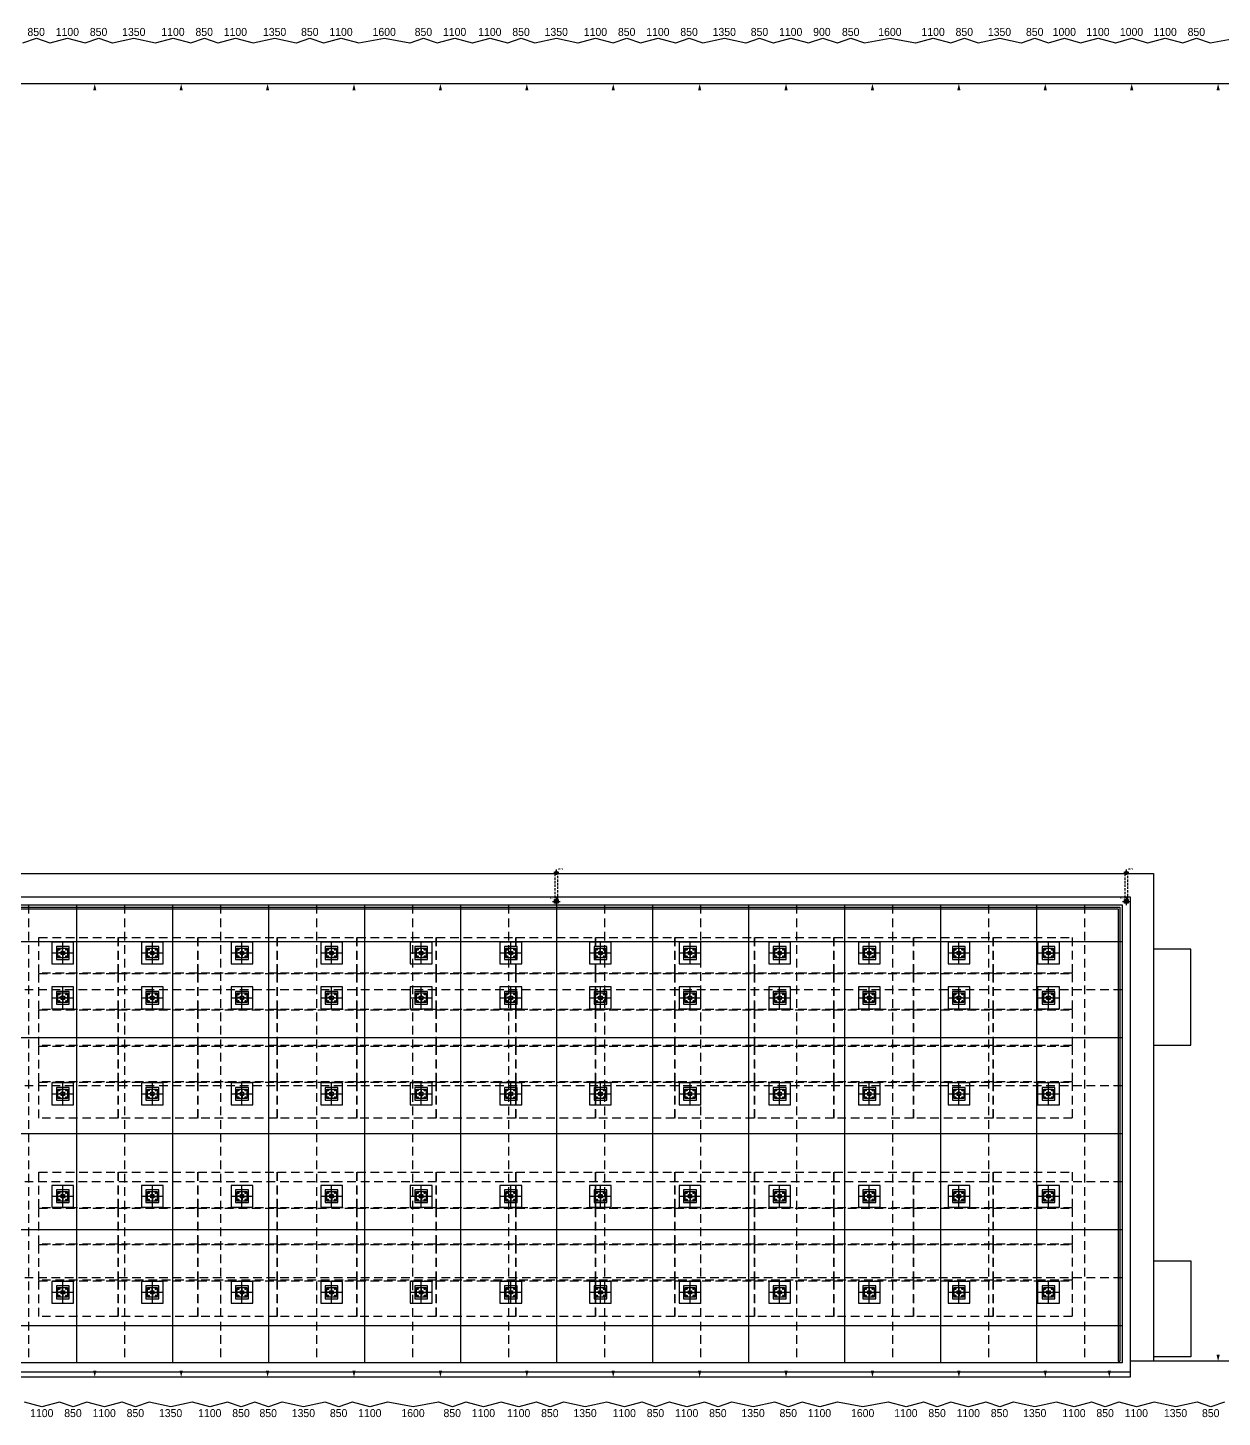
# Model space of a CAD drawing. Header units: millimetres. Extents: x 49504 to 178157, y 34455 to 150915.
# Drawn here: x 111061 to 148381, y 106402 to 149808 of the extents above; entities that cross this region are included whole.
import ezdxf
from ezdxf.enums import TextEntityAlignment as Align

# ---------------------------------------------------------------- set-up
doc = ezdxf.new("R2010")
doc.units = ezdxf.units.MM
doc.header["$LTSCALE"] = 300
for name, pattern in [('CENTER', [23.9, 20.4, -1.4, 0.7, -1.4]), ('HID', [2.8, 1.8, -1]), ('HIDDEN', [0.375, 0.25, -0.125])]:
    doc.linetypes.add(name, pattern=pattern)
for name, color, linetype in [('A-DIM', 7, 'Continuous'), ('A-ELE', 7, 'Continuous'), ('A-ELE-8', 8, 'Continuous'), ('A-FIN(EX)', 6, 'Continuous'), ('A-FIN-HANDRAIL', 5, 'Continuous'), ('A-SYM', 7, 'Continuous'), ('A-배수계획-2', 9, 'HIDDEN'), ('A-지붕바닥', 251, 'Continuous'), ('우수계획', 7, 'Continuous'), ('태양광', 7, 'Continuous'), ('태양광 모듈', 5, 'Continuous'), ('트랜치', 8, 'Continuous')]:
    doc.layers.add(name, color=color, linetype=linetype)
doc.layers.add('A-TEXT-실명', color=3, linetype='Continuous', lineweight=9)
doc.layers.add('NOPLOT', color=191, linetype='Continuous', plot=False)
doc.styles.add('Gdim', font='Dotum.ttf')

# ---------------------------------------------------------------- blocks, each defined once
blk = doc.blocks.new('251127-전산동A 외장-PH')
at = {"layer": 'NOPLOT', "linetype": 'Continuous', "style": 'Gdim'}
for s, p in [('850', (-267127, 1040679, 0)), ('1100', (-266152, 1040679, 0)), ('850', (-265177, 1040679, 0)), ('1350', (-264077, 1040679, 0)), ('1100', (-262852, 1040679, 0)), ('850', (-261877, 1040679, 0)), ('1100', (-260902, 1040679, 0)), ('1350', (-259677, 1040679, 0)), ('850', (-258577, 1040679, 0)), ('1100', (-257602, 1040679, 0)), ('1600', (-256252, 1040679, 0)), ('850', (-255027, 1040679, 0)), ('1100', (-254052, 1040679, 0)), ('1100', (-252952, 1040679, 0)), ('850', (-251977, 1040679, 0)), ('1350', (-250877, 1040679, 0)), ('1100', (-249652, 1040679, 0)), ('850', (-248677, 1040679, 0)), ('1100', (-247702, 1040679, 0)), ('850', (-246727, 1040679, 0)), ('1350', (-245627, 1040679, 0)), ('850', (-244527, 1040679, 0)), ('1100', (-243552, 1040679, 0)), ('900', (-242577, 1040679, 0)), ('850', (-241677, 1040679, 0)), ('1600', (-240452, 1040679, 0)), ('1100', (-239102, 1040679, 0)), ('850', (-238127, 1040679, 0)), ('1350', (-237027, 1040679, 0)), ('850', (-235927, 1040679, 0)), ('1000', (-235002, 1040679, 0)), ('1100', (-233952, 1040679, 0)), ('1000', (-232902, 1040679, 0)), ('1100', (-231852, 1040679, 0)), ('850', (-230877, 1040679, 0)), ('1100', (-266952, 997531, 0)), ('850', (-265977, 997531, 0)), ('1100', (-265002, 997531, 0)), ('850', (-264027, 997531, 0)), ('1350', (-262927, 997531, 0)), ('1100', (-261702, 997531, 0)), ('850', (-260727, 997531, 0)), ('850', (-259877, 997531, 0)), ('1350', (-258777, 997531, 0)), ('850', (-257677, 997531, 0)), ('1100', (-256702, 997531, 0)), ('1600', (-255352, 997531, 0)), ('850', (-254127, 997531, 0)), ('1100', (-253152, 997531, 0)), ('1100', (-252052, 997531, 0)), ('850', (-251077, 997531, 0)), ('1350', (-249977, 997531, 0)), ('1100', (-248752, 997531, 0)), ('850', (-247777, 997531, 0)), ('1100', (-246802, 997531, 0)), ('850', (-245827, 997531, 0)), ('1350', (-244727, 997531, 0)), ('850', (-243627, 997531, 0)), ('1100', (-242652, 997531, 0)), ('1600', (-241302, 997531, 0)), ('1100', (-239952, 997531, 0)), ('850', (-238977, 997531, 0)), ('1100', (-238002, 997531, 0)), ('850', (-237027, 997531, 0)), ('1350', (-235927, 997531, 0)), ('1100', (-234702, 997531, 0)), ('850', (-233727, 997531, 0)), ('1100', (-232752, 997531, 0)), ('1350', (-231527, 997531)), ('850', (-230427, 997531, 0))]:
    blk.add_text(s, height=250, dxfattribs=at).set_placement(p, align=Align.MIDDLE_CENTER)
blk = doc.blocks.new('A$Ca5d45634')
at = {"layer": 'A-ELE'}
for points in [[(18752, 330), (19175, 482), (19598, 330), (19603, 330), (20150, 481), (20697, 330), (20702, 330), (21125, 482), (21548, 330), (21554, 330), (22225, 481), (22896, 330), (22903, 330), (23450, 481), (23997, 330), (24002, 330), (24425, 482), (24848, 330), (24853, 330), (25400, 481), (25947, 330), (25954, 330), (26625, 481), (27296, 330), (27302, 330), (27725, 482), (28148, 330), (28153, 330), (28700, 481), (29247, 330), (29255, 330), (30050, 481), (30845, 330), (30852, 330), (31275, 482), (31698, 330), (31703, 330), (32250, 481), (32797, 330), (32803, 330), (33350, 481), (33897, 330), (33902, 330), (34325, 482), (34748, 330), (34754, 330), (35425, 481), (36096, 330), (36103, 330), (36650, 481), (37197, 330), (37202, 330), (37625, 482), (38048, 330), (38053, 330), (38600, 481), (39147, 330), (39152, 330), (39575, 482), (39998, 330), (40004, 330), (40675, 481), (41346, 330), (41352, 330), (41775, 482), (42198, 330), (42203, 330), (42750, 481), (43297, 330), (43303, 330), (43750, 482), (44197, 330), (44202, 330), (44625, 482), (45048, 330), (45055, 330), (45850, 481), (46645, 330), (46653, 330), (47200, 481), (47747, 330), (47752, 330), (48175, 482), (48598, 330), (48604, 330), (49275, 481), (49946, 330), (49952, 330), (50375, 482), (50798, 330), (50803, 330), (51300, 481), (51797, 330), (51803, 330), (52350, 481), (52897, 330), (52903, 330), (53400, 481), (53897, 330), (53903, 330), (54450, 481), (54997, 330), (55002, 330), (55425, 482), (55848, 330), (55855, 330), (56650, 481)], [(56298, -42130), (55875, -42282), (55452, -42130), (55446, -42130), (54775, -42281), (54104, -42130), (54097, -42130), (53550, -42281), (53003, -42130), (52998, -42130), (52575, -42282), (52152, -42130), (52147, -42130), (51600, -42281), (51053, -42130), (51046, -42130), (50375, -42281), (49704, -42130), (49698, -42130), (49275, -42282), (48852, -42130), (48847, -42130), (48300, -42281), (47753, -42130), (47748, -42130), (47325, -42282), (46902, -42130), (46897, -42130), (46350, -42281), (45803, -42130), (45795, -42130), (45000, -42281), (44205, -42130), (44197, -42130), (43650, -42281), (43103, -42130), (43098, -42130), (42675, -42282), (42252, -42130), (42246, -42130), (41575, -42281), (40904, -42130), (40898, -42130), (40475, -42282), (40052, -42130), (40047, -42130), (39500, -42281), (38953, -42130), (38948, -42130), (38525, -42282), (38102, -42130), (38097, -42130), (37550, -42281), (37003, -42130), (36996, -42130), (36325, -42281), (35654, -42130), (35648, -42130), (35225, -42282), (34802, -42130), (34797, -42130), (34250, -42281), (33703, -42130), (33697, -42130), (33150, -42281), (32603, -42130), (32598, -42130), (32175, -42282), (31752, -42130), (31745, -42130), (30950, -42281), (30155, -42130), (30147, -42130), (29600, -42281), (29053, -42130), (29048, -42130), (28625, -42282), (28202, -42130), (28196, -42130), (27525, -42281), (26854, -42130), (26848, -42130), (26425, -42282), (26002, -42130), (25998, -42130), (25575, -42282), (25152, -42130), (25147, -42130), (24600, -42281), (24053, -42130), (24046, -42130), (23375, -42281), (22704, -42130), (22698, -42130), (22275, -42282), (21852, -42130), (21847, -42130), (21300, -42281), (20753, -42130), (20748, -42130), (20325, -42282), (19902, -42130), (19897, -42130), (19350, -42281), (18803, -42130)]]:
    blk.add_lwpolyline(points, dxfattribs=at)
blk = doc.blocks.new('A$C4ff37237')
at = {"layer": '우수계획', "color": 1}
for p, q in [((0, 79, 0), (158, 79, 0)), ((79, 158, 0), (79, 0, 0))]:
    blk.add_line(p, q, dxfattribs=at)
at = {"layer": '우수계획', "color": 6, "lineweight": -3}
blk.add_circle((79, 79, 0), 37.5, dxfattribs=at)
at = {"layer": 'NOPLOT', "style": 'Gdim'}
blk.add_text('Ø75', height=60, dxfattribs=at).set_placement((217, 177), align=Align.MIDDLE)
blk = doc.blocks.new('A$Cacae0627')
at = {"layer": '우수계획', "color": 1}
for p, q in [((-528, 0), (528, 0)), ((0, 528), (0, -528))]:
    blk.add_line(p, q, dxfattribs=at)
at = {"layer": '우수계획', "color": 6, "lineweight": -3}
blk.add_lwpolyline([(-250, 250), (250, 250), (250, -250), (-250, -250)], close=True, dxfattribs=at)
blk.add_circle((0, 0), 167, dxfattribs=at)
blk = doc.blocks.new('A$Cfdea7a82')
at = {"layer": 'A-SYM', "xscale": 0.2249999999999964, "yscale": 0.2249999999999964, "zscale": 0.2249999999999964}
blk.add_blockref('A$Cacae0627', (204, 119, 0), dxfattribs=at)
at = {"layer": 'NOPLOT', "style": 'Gdim'}
blk.add_text('Ø75', height=60, dxfattribs=at).set_placement((82, 233), align=Align.MIDDLE)
blk = doc.blocks.new('청소용고리')
at = {"layer": 'A-TEXT-실명'}
blk.add_lwpolyline([(0, 0, 0, 100, 0), (200, 0, 100, 100, 0)], format="xyseb", dxfattribs=at)
blk = doc.blocks.new('G$CF06C846F')
at = {"layer": '태양광', "color": 6, "linetype": 'CENTER', "ltscale": 5}
for p, q in [((0, 29), (58, 29)), ((29, 58), (29, 0))]:
    blk.add_line(p, q, dxfattribs=at)
at = {"layer": '태양광', "color": 6}
blk.add_lwpolyline([(14, 20), (29, 12), (44, 20), (44, 38), (29, 46), (14, 38)], close=True, dxfattribs=at)
for radius in [15, 10]:
    blk.add_circle((29, 29), radius, dxfattribs=at)
blk = doc.blocks.new('G$CCACB8904')
at = {"layer": '태양광', "color": 9}
for p, q in [((450, 450), (150, 450)), ((150, 450), (150, 150)), ((450, 150), (450, 450)), ((150, 150), (450, 150)), ((250, 304.5), (185, 304.5)), ((185, 295.5), (185, 304.5)), ((250, 295.5), (185, 295.5)), ((230, 295.5), (230, 304.5)), ((295.5, 350), (295.5, 415)), ((295.5, 415), (304.5, 415)), ((295.5, 370), (304.5, 370)), ((295.5, 250), (295.5, 185)), ((304.5, 225), (295.5, 225)), ((304.5, 185), (295.5, 185)), ((304.5, 350), (304.5, 415)), ((304.5, 250), (304.5, 185)), ((350, 304.5), (415, 304.5)), ((350, 295.5), (415, 295.5)), ((370, 304.5), (370, 295.5)), ((415, 304.5), (415, 295.5))]:
    blk.add_line(p, q, dxfattribs=at)
at = {"layer": '태양광', "color": 1, "linetype": 'CENTER', "ltscale": 50}
for p, q in [((300, 640), (300, -40)), ((-40, 300), (640, 300))]:
    blk.add_line(p, q, dxfattribs=at)
at = {"layer": '태양광', "color": 8}
blk.add_lwpolyline([(640, 640), (640, -40), (-40, -40), (-40, 640)], close=True, dxfattribs=at)
at = {"layer": '태양광', "color": 251, "linetype": 'HID'}
blk.add_lwpolyline([(500, 100), (100, 100), (100, 500), (500, 500)], close=True, dxfattribs=at)
at = {"layer": '태양광', "color": 4}
for points in [[(250, 250), (350, 250), (350, 350), (250, 350)], [(253.2, 253.2), (346.8, 253.2), (346.8, 346.8), (253.2, 346.8)]]:
    blk.add_lwpolyline(points, close=True, dxfattribs=at)
at = {"layer": '태양광'}
for p in [(161, 381), (381, 381), (161, 161), (381, 161)]:
    blk.add_blockref('G$CF06C846F', p, dxfattribs=at)
blk = doc.blocks.new('*U58')
blk.add_blockref('G$CCACB8904', (-300, -300))
blk = doc.blocks.new('*U57')
at = {"layer": '태양광'}
blk.add_blockref('*U58', (0, 0), dxfattribs=at)
blk = doc.blocks.new('*U51')
at = {"layer": '태양광'}
blk.add_blockref('*U57', (0, 0), dxfattribs=at)
blk = doc.blocks.new('*U56')
at = {"color": 6}
for p in [(0, 3000), (2800, 3000), (5600, 3000), (8400, 3000), (0, 0), (2800, 0), (5600, 0), (8400, 0)]:
    blk.add_blockref('*U51', p, dxfattribs=at)
at = {"color": 0, "linetype": 'ByBlock', "lineweight": -2, "transparency": 16777216}
for p in [(11200, 3000), (14000, 3000), (16800, 3000), (19600, 3000), (22400, 3000), (25200, 3000), (28000, 3000), (30800, 3000), (11200, 0), (14000, 0), (16800, 0), (19600, 0), (22400, 0), (25200, 0), (28000, 0), (30800, 0)]:
    blk.add_blockref('*U51', p, dxfattribs=at)
blk = doc.blocks.new('*U60')
blk.add_blockref('G$CCACB8904', (-300, -300))
blk = doc.blocks.new('*U59')
at = {"layer": '태양광'}
blk.add_blockref('*U60', (0, 0), dxfattribs=at)
blk = doc.blocks.new('*U53')
at = {"layer": '태양광'}
blk.add_blockref('*U59', (0, 0), dxfattribs=at)
blk = doc.blocks.new('*U52')
at = {"color": 6}
for p in [(0, 3000), (2800, 3000), (5600, 3000), (8400, 3000), (0, 0), (2800, 0), (5600, 0), (8400, 0)]:
    blk.add_blockref('*U53', p, dxfattribs=at)
at = {"color": 0, "linetype": 'ByBlock', "lineweight": -2, "transparency": 16777216}
for p in [(11200, 3000), (14000, 3000), (16800, 3000), (19600, 3000), (22400, 3000), (25200, 3000), (28000, 3000), (30800, 3000), (11200, 0), (14000, 0), (16800, 0), (19600, 0), (22400, 0), (25200, 0), (28000, 0), (30800, 0)]:
    blk.add_blockref('*U53', p, dxfattribs=at)
blk = doc.blocks.new('*U62')
blk.add_blockref('G$CCACB8904', (-300, -300))
blk = doc.blocks.new('*U61')
at = {"layer": '태양광'}
blk.add_blockref('*U62', (0, 0), dxfattribs=at)
blk = doc.blocks.new('*U55')
at = {"layer": '태양광'}
blk.add_blockref('*U61', (0, 0), dxfattribs=at)
blk = doc.blocks.new('*U54')
at = {"color": 6}
for p in [(0, 0), (2800, 0), (5600, 0), (8400, 0)]:
    blk.add_blockref('*U55', p, dxfattribs=at)
at = {"color": 0, "linetype": 'ByBlock', "lineweight": -2, "transparency": 16777216}
for p in [(11200, 0), (14000, 0), (16800, 0), (19600, 0), (22400, 0), (25200, 0), (28000, 0), (30800, 0)]:
    blk.add_blockref('*U55', p, dxfattribs=at)
blk = doc.blocks.new('A$Cffc8aa5b')
at = {"layer": '태양광 모듈', "linetype": 'HID', "ltscale": 0.5, "elevation": 0}
for points in [[(9057, -6713), (11522, -6713), (11522, -7830), (9057, -7830)], [(11542, -6713), (14007, -6713), (14007, -7830), (11542, -7830)], [(14027, -6713), (16492, -6713), (16492, -7830), (14027, -7830)], [(16512, -6713), (18977, -6713), (18977, -7830), (16512, -7830)], [(18997, -6713), (21462, -6713), (21462, -7830), (18997, -7830)], [(21482, -6713), (23947, -6713), (23947, -7830), (21482, -7830)], [(23967, -6713), (26432, -6713), (26432, -7830), (23967, -7830)], [(26452, -6713), (28917, -6713), (28917, -7830), (26452, -7830)], [(28937, -6713), (31402, -6713), (31402, -7830), (28937, -7830)], [(31422, -6713), (33887, -6713), (33887, -7830), (31422, -7830)], [(33907, -6713), (36372, -6713), (36372, -7830), (33907, -7830)], [(36392, -6713), (38857, -6713), (38857, -7830), (36392, -7830)], [(38877, -6713), (41342, -6713), (41342, -7830), (38877, -7830)], [(9057, -7845), (11522, -7845), (11522, -8961), (9057, -8961)], [(11542, -7845), (14007, -7845), (14007, -8961), (11542, -8961)], [(14027, -7845), (16492, -7845), (16492, -8961), (14027, -8961)], [(16512, -7845), (18977, -7845), (18977, -8961), (16512, -8961)], [(18997, -7845), (21462, -7845), (21462, -8961), (18997, -8961)], [(21482, -7845), (23947, -7845), (23947, -8961), (21482, -8961)], [(23967, -7845), (26432, -7845), (26432, -8961), (23967, -8961)], [(26452, -7845), (28917, -7845), (28917, -8961), (26452, -8961)], [(28937, -7845), (31402, -7845), (31402, -8961), (28937, -8961)], [(31422, -7845), (33887, -7845), (33887, -8961), (31422, -8961)], [(33907, -7845), (36372, -7845), (36372, -8961), (33907, -8961)], [(36392, -7845), (38857, -7845), (38857, -8961), (36392, -8961)], [(38877, -7845), (41342, -7845), (41342, -8961), (38877, -8961)], [(9057, -8976), (11522, -8976), (11522, -10093), (9057, -10093)], [(11542, -8976), (14007, -8976), (14007, -10093), (11542, -10093)], [(14027, -8976), (16492, -8976), (16492, -10093), (14027, -10093)], [(16512, -8976), (18977, -8976), (18977, -10093), (16512, -10093)], [(18997, -8976), (21462, -8976), (21462, -10093), (18997, -10093)], [(21482, -8976), (23947, -8976), (23947, -10093), (21482, -10093)], [(23967, -8976), (26432, -8976), (26432, -10093), (23967, -10093)], [(26452, -8976), (28917, -8976), (28917, -10093), (26452, -10093)], [(28937, -8976), (31402, -8976), (31402, -10093), (28937, -10093)], [(31422, -8976), (33887, -8976), (33887, -10093), (31422, -10093)], [(33907, -8976), (36372, -8976), (36372, -10093), (33907, -10093)], [(36392, -8976), (38857, -8976), (38857, -10093), (36392, -10093)], [(38877, -8976), (41342, -8976), (41342, -10093), (38877, -10093)], [(9057, -10108), (11522, -10108), (11522, -11224), (9057, -11224)], [(11542, -10108), (14007, -10108), (14007, -11224), (11542, -11224)], [(14027, -10108), (16492, -10108), (16492, -11224), (14027, -11224)], [(16512, -10108), (18977, -10108), (18977, -11224), (16512, -11224)], [(18997, -10108), (21462, -10108), (21462, -11224), (18997, -11224)], [(21482, -10108), (23947, -10108), (23947, -11224), (21482, -11224)], [(23967, -10108), (26432, -10108), (26432, -11224), (23967, -11224)], [(26452, -10108), (28917, -10108), (28917, -11224), (26452, -11224)], [(28937, -10108), (31402, -10108), (31402, -11224), (28937, -11224)], [(31422, -10108), (33887, -10108), (33887, -11224), (31422, -11224)], [(33907, -10108), (36372, -10108), (36372, -11224), (33907, -11224)], [(36392, -10108), (38857, -10108), (38857, -11224), (36392, -11224)], [(38877, -10108), (41342, -10108), (41342, -11224), (38877, -11224)], [(9057, -11239), (11522, -11239), (11522, -12356), (9057, -12356)], [(11542, -11239), (14007, -11239), (14007, -12356), (11542, -12356)], [(14027, -11239), (16492, -11239), (16492, -12356), (14027, -12356)], [(16512, -11239), (18977, -11239), (18977, -12356), (16512, -12356)], [(18997, -11239), (21462, -11239), (21462, -12356), (18997, -12356)], [(21482, -11239), (23947, -11239), (23947, -12356), (21482, -12356)], [(23967, -11239), (26432, -11239), (26432, -12356), (23967, -12356)], [(26452, -11239), (28917, -11239), (28917, -12356), (26452, -12356)], [(28937, -11239), (31402, -11239), (31402, -12356), (28937, -12356)], [(31422, -11239), (33887, -11239), (33887, -12356), (31422, -12356)], [(33907, -11239), (36372, -11239), (36372, -12356), (33907, -12356)], [(36392, -11239), (38857, -11239), (38857, -12356), (36392, -12356)], [(38877, -11239), (41342, -11239), (41342, -12356), (38877, -12356)], [(9057, -14044), (11522, -14044), (11522, -15161), (9057, -15161)], [(11542, -14044), (14007, -14044), (14007, -15161), (11542, -15161)], [(14027, -14044), (16492, -14044), (16492, -15161), (14027, -15161)], [(16512, -14044), (18977, -14044), (18977, -15161), (16512, -15161)], [(18997, -14044), (21462, -14044), (21462, -15161), (18997, -15161)], [(21482, -14044), (23947, -14044), (23947, -15161), (21482, -15161)], [(23967, -14044), (26432, -14044), (26432, -15161), (23967, -15161)], [(26452, -14044), (28917, -14044), (28917, -15161), (26452, -15161)], [(28937, -14044), (31402, -14044), (31402, -15161), (28937, -15161)], [(31422, -14044), (33887, -14044), (33887, -15161), (31422, -15161)], [(33907, -14044), (36372, -14044), (36372, -15161), (33907, -15161)], [(36392, -14044), (38857, -14044), (38857, -15161), (36392, -15161)], [(38877, -14044), (41342, -14044), (41342, -15161), (38877, -15161)], [(9057, -15176), (11522, -15176), (11522, -16293), (9057, -16293)], [(11542, -15176), (14007, -15176), (14007, -16293), (11542, -16293)], [(14027, -15176), (16492, -15176), (16492, -16293), (14027, -16293)], [(16512, -15176), (18977, -15176), (18977, -16293), (16512, -16293)], [(18997, -15176), (21462, -15176), (21462, -16293), (18997, -16293)], [(21482, -15176), (23947, -15176), (23947, -16293), (21482, -16293)], [(23967, -15176), (26432, -15176), (26432, -16293), (23967, -16293)], [(26452, -15176), (28917, -15176), (28917, -16293), (26452, -16293)], [(28937, -15176), (31402, -15176), (31402, -16293), (28937, -16293)], [(31422, -15176), (33887, -15176), (33887, -16293), (31422, -16293)], [(33907, -15176), (36372, -15176), (36372, -16293), (33907, -16293)], [(36392, -15176), (38857, -15176), (38857, -16293), (36392, -16293)], [(38877, -15176), (41342, -15176), (41342, -16293), (38877, -16293)], [(9057, -16307), (11522, -16307), (11522, -17424), (9057, -17424)], [(11542, -16307), (14007, -16307), (14007, -17424), (11542, -17424)], [(14027, -16307), (16492, -16307), (16492, -17424), (14027, -17424)], [(16512, -16307), (18977, -16307), (18977, -17424), (16512, -17424)], [(18997, -16307), (21462, -16307), (21462, -17424), (18997, -17424)], [(21482, -16307), (23947, -16307), (23947, -17424), (21482, -17424)], [(23967, -16307), (26432, -16307), (26432, -17424), (23967, -17424)], [(26452, -16307), (28917, -16307), (28917, -17424), (26452, -17424)], [(28937, -16307), (31402, -16307), (31402, -17424), (28937, -17424)], [(31422, -16307), (33887, -16307), (33887, -17424), (31422, -17424)], [(33907, -16307), (36372, -16307), (36372, -17424), (33907, -17424)], [(36392, -16307), (38857, -16307), (38857, -17424), (36392, -17424)], [(38877, -16307), (41342, -16307), (41342, -17424), (38877, -17424)], [(9057, -17439), (11522, -17439), (11522, -18556), (9057, -18556)], [(11542, -17439), (14007, -17439), (14007, -18556), (11542, -18556)], [(14027, -17439), (16492, -17439), (16492, -18556), (14027, -18556)], [(16512, -17439), (18977, -17439), (18977, -18556), (16512, -18556)], [(18997, -17439), (21462, -17439), (21462, -18556), (18997, -18556)], [(21482, -17439), (23947, -17439), (23947, -18556), (21482, -18556)], [(23967, -17439), (26432, -17439), (26432, -18556), (23967, -18556)], [(26452, -17439), (28917, -17439), (28917, -18556), (26452, -18556)], [(28937, -17439), (31402, -17439), (31402, -18556), (28937, -18556)], [(31422, -17439), (33887, -17439), (33887, -18556), (31422, -18556)], [(33907, -17439), (36372, -17439), (36372, -18556), (33907, -18556)], [(36392, -17439), (38857, -17439), (38857, -18556), (36392, -18556)], [(38877, -17439), (41342, -17439), (41342, -18556), (38877, -18556)]]:
    blk.add_lwpolyline(points, close=True, dxfattribs=at)
at = {"color": 6, "xscale": -1, "rotation": 180}
for name, p in [('*U54', (9800, -7200)), ('*U52', (9800, -8600)), ('*U56', (9800, -14800))]:
    blk.add_blockref(name, p, dxfattribs=at)

msp = doc.modelspace()

# ---------------------------------------------------------------- linework, layer by layer
at = {"layer": 'A-ELE', "elevation": 0}
for points in [[(177103.6, 143455), (177103.6, 148055), (92403.6, 148055), (92403.6, 144285)], [(177103.6, 143455), (177103.6, 108155), (145503.6, 108155)], [(108923.6, 108155), (108923.6, 123385), (146233.6, 123385), (146233.6, 108155)]]:
    msp.add_lwpolyline(points, dxfattribs=at)
msp.add_lwpolyline([(109653.6, 122655), (145503.6, 122655), (145503.6, 107655), (109653.6, 107655)], close=True, dxfattribs=at)
at = {"layer": 'A-ELE-8', "ltscale": 2, "elevation": 0}
for points in [[(146233.6, 118020), (147403.6, 118020), (147403.6, 121020), (146233.6, 121020)], [(146233.6, 111290), (147403.6, 111290), (147403.6, 108290), (146233.6, 108290)]]:
    msp.add_lwpolyline(points, dxfattribs=at)
at = {"layer": 'A-FIN-HANDRAIL'}
msp.add_line((145133.6, 108155), (145183.6, 108155), dxfattribs=at)
at = {"layer": 'A-FIN-HANDRAIL', "elevation": 0}
for points in [[(109973.6, 108155), (109973.6, 122335), (145183.6, 122335), (145183.6, 108155)], [(110023.6, 108155), (110023.6, 122285), (145133.6, 122285), (145133.6, 108155)]]:
    msp.add_lwpolyline(points, dxfattribs=at)
at = {"layer": 'A-배수계획-2'}
for p, q in [((127535.9, 122516.9), (127535.9, 123429)), ((127610.9, 123429), (127610.9, 122516.9)), ((145343.9, 122516.9), (145343.9, 123429)), ((145418.9, 123429), (145418.9, 122516.9))]:
    msp.add_line(p, q, dxfattribs=at)
at = {"layer": 'A-지붕바닥', "linetype": 'HID', "ltscale": 0.5}
for p, q in [((111078.6, 122405), (111078.6, 108105)), ((114078.6, 122405), (114078.6, 108105)), ((117078.6, 122405), (117078.6, 108105)), ((120078.6, 122405), (120078.6, 108105)), ((123078.6, 122405), (123078.6, 108105)), ((126078.6, 122405), (126078.6, 108105)), ((129078.6, 122405), (129078.6, 108105)), ((132078.6, 122405), (132078.6, 108105)), ((135078.6, 122405), (135078.6, 108105)), ((138078.6, 122405), (138078.6, 108105)), ((141078.6, 122405), (141078.6, 108105)), ((144078.6, 122405), (144078.6, 108105)), ((145253.6, 119755), (109903.6, 119755)), ((145253.6, 116755), (109903.6, 116755)), ((145253.6, 113755), (109903.6, 113755)), ((145253.6, 110755), (109903.6, 110755))]:
    msp.add_line(p, q, dxfattribs=at)
at = {"layer": 'A-지붕바닥'}
for p, q in [((112578.6, 122405), (112578.6, 108105)), ((115578.6, 122405), (115578.6, 108105)), ((118578.6, 122405), (118578.6, 108105)), ((121578.6, 122405), (121578.6, 108105)), ((124578.6, 122405), (124578.6, 108105)), ((127578.6, 122405), (127578.6, 108105)), ((130578.6, 122405), (130578.6, 108105)), ((133578.6, 122405), (133578.6, 108105)), ((136578.6, 122405), (136578.6, 108105)), ((139578.6, 122405), (139578.6, 108105)), ((142578.6, 122405), (142578.6, 108105)), ((145253.6, 121255), (109903.6, 121255)), ((145253.6, 118255), (109903.6, 118255)), ((145253.6, 115255), (109903.6, 115255)), ((145253.6, 112255), (109903.6, 112255)), ((145253.6, 109255), (109903.6, 109255))]:
    msp.add_line(p, q, dxfattribs=at)
at = {"layer": '트랜치', "elevation": 0}
msp.add_lwpolyline([(109903.6, 122405), (145253.6, 122405), (145253.6, 108105), (109903.6, 108105)], close=True, dxfattribs=at)
msp.add_lwpolyline([(145503.6, 107805), (109653.6, 107805)], dxfattribs=at)

# ---------------------------------------------------------------- block references
at = {"linetype": 'Continuous', "xscale": -1, "rotation": 90}
for p in [(113153.6, 148055), (115853.6, 148055), (118553.6, 148055), (121253.6, 148055), (123953.6, 148055), (126653.6, 148055), (129353.6, 148055), (132053.6, 148055), (134753.6, 148055), (137453.6, 148055), (140153.6, 148055), (142853.6, 148055), (145553.6, 148055), (148253.6, 148055)]:
    msp.add_blockref('청소용고리', p, dxfattribs=at)
at = {"linetype": 'Continuous', "rotation": 90.00000000000001}
for p in [(148253.6, 108155), (113153.6, 107655), (115853.6, 107655), (118553.6, 107655), (121253.6, 107655), (123953.6, 107655), (126653.6, 107655), (129353.6, 107655), (132053.6, 107655), (134753.6, 107655), (137453.6, 107655), (140153.6, 107655), (142853.6, 107655), (144853.6, 107655)]:
    msp.add_blockref('청소용고리', p, dxfattribs=at)
at = {"layer": 'A-DIM'}
msp.add_blockref('A$Cffc8aa5b', (102353.6, 128105), dxfattribs=at)
at = {"layer": 'A-ELE'}
msp.add_blockref('A$Ca5d45634', (92153.6, 149005), dxfattribs=at)
at = {"layer": 'A-FIN(EX)'}
msp.add_blockref('251127-전산동A 외장-PH', (378450, -891000), dxfattribs=at)
at = {"layer": 'A-지붕바닥'}
for name, p in [('A$C4ff37237', (127494.2, 123349.9)), ('A$C4ff37237', (145302.3, 123349.9)), ('A$Cfdea7a82', (127369.6, 122398.2)), ('A$Cfdea7a82', (145177.6, 122398.2))]:
    msp.add_blockref(name, p, dxfattribs=at)

doc.saveas('drawing.dxf')
